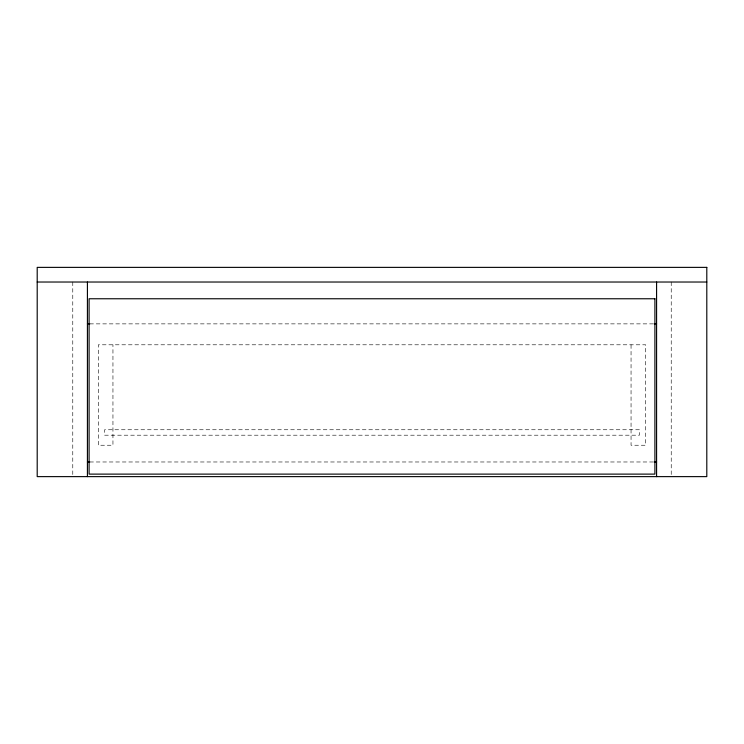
<?xml version="1.0" encoding="UTF-8"?>
<svg xmlns="http://www.w3.org/2000/svg" width="744" height="744" viewBox="0 0 744 744"><rect width="100%" height="100%" fill="white"/><g stroke="black" fill="none" stroke-linecap="round" stroke-linejoin="round"><path stroke-width="0.56" stroke-dasharray="3.72 2.79" d="M89.745 323.873L654.255 323.873M89.745 461.978L654.255 461.978M671.228 282.023L671.228 475.463M631.052 344.798L631.052 445.238L645.699 445.238L645.699 344.798L98.301 344.798L98.301 445.238L112.949 445.238L112.949 344.798M72.773 282.023L72.773 475.463M639.422 429.753L104.579 429.753L104.579 435.194L639.422 435.194L639.422 429.753"/><path stroke-width="1.12" d="M37.2 282.023L706.8 282.023M87.42 323.873L89.745 323.873M654.255 323.873L656.58 323.873M87.42 461.978L89.745 461.978M654.255 461.978L656.58 461.978M656.58 282.023L656.58 476.625M87.42 282.023L87.42 476.625M706.8 267.375L37.2 267.375L37.2 476.625L706.8 476.625L706.8 267.375M654.906 298.762L89.094 298.762L89.094 474.114L654.906 474.114L654.906 298.762"/></g></svg>
